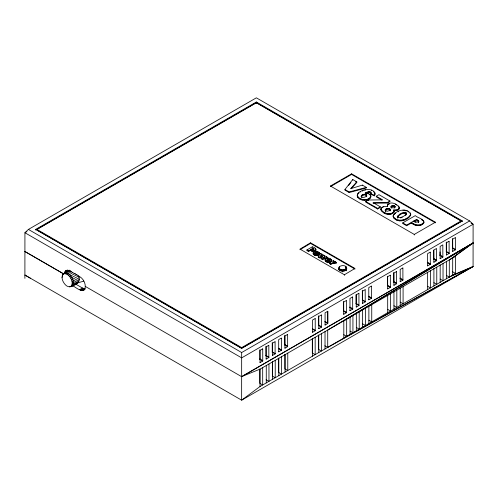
<?xml version="1.0" encoding="UTF-8"?>
<svg xmlns="http://www.w3.org/2000/svg" width="498" height="498" viewBox="0 0 498 498"><rect width="100%" height="100%" fill="white"/><g stroke="black" fill="none" stroke-linecap="round" stroke-linejoin="round"><path stroke-width="0.75" d="M64.858 272.039L67.772 270.358L67.554 271.068L64.64 272.748C64.983 270.047 68.344 269.543 70.193 271.086L79.58 276.546C83.241 278.668 85.606 283.02 85.258 287.259C84.199 295.133 74.843 286.475 72.216 285.46M319.311 252.953C313.416 260.193 310.036 246.498 319.311 252.953C320.214 256.769 311.792 255.972 313.578 252.71M341.634 271.223L341.659 269.835C332.745 266.629 348.525 262.259 346.583 269.717M340.694 270.999L340.75 269.617M387.444 205.132L387.419 206.334L387.444 205.132C391.963 198.005 407.24 210.841 393.8 210.548L393.8 209.926C395.717 210.15 398.537 209.982 399.278 207.84M339.891 270.638L339.966 269.275M339.275 270.177L339.368 268.82M339.275 267.93L339.368 266.642M338.883 269.636L338.989 268.298M338.696 269.717L338.864 267.731M410.701 215.254C409.543 207.012 395.151 209.577 393.096 216.25C395.387 224.007 409.406 221.068 410.757 214.072M387.419 205.711L387.668 206.39L383.665 206.427L381.02 208.438C380.789 213.941 390.824 216.58 394.024 212.173L393.8 209.926M394.024 212.173L394.117 210.766M69.676 286.842C72.826 286.263 72.503 282.142 71.544 279.87L78.535 275.954C81.299 281.096 76.431 284.981 71.824 286.331C69.782 287.29 67.392 286.742 65.804 285.192C63.638 283.157 62.144 280.324 62.026 277.324C61.964 273.24 66.676 271.958 69.427 270.165M436.584 260.703L433.901 262.253L433.87 250.021L436.559 248.471L436.584 260.703L433.721 259.047L433.702 250.121M442.859 257.086L440.17 258.636L440.139 246.404L442.828 244.854L442.859 257.086L439.989 255.43L439.983 251.92M380.889 209.907L381.02 208.438M313.79 249.797L312.862 249.056L308.579 251.534L306.911 250.569L306.911 249.946L312.283 246.846C319.374 248.396 314.089 252.984 310.571 249.759L310.571 250.382C311.661 252.1 317.145 251.789 315.439 249.317M423.779 222.338C420.91 226.515 414.728 225.202 411.292 222.438L411.292 223.054C414.728 225.818 420.91 227.132 423.779 222.955C424.377 218.516 417.529 218.087 415.282 215.634L402.745 222.874L402.745 223.496L406.636 225.743L411.964 222.668M423.779 222.955L423.873 221.753M327.242 259.863L326.956 260.541L329.576 261.873L329.576 262.49C326.371 263.753 322.928 258.692 327.584 258.294C332.826 257.105 332.552 265.602 327.242 260.485L327.242 259.863L330.23 261.593L331.506 260.205M325.182 260.641L325.262 259.589M370.724 197.469C371.707 194.257 367.767 192.726 365.171 192.956L368.308 191.724L370.026 191.792L370.973 192.62L370.406 194.102L374.297 195.851C377.391 186.825 359.737 188.369 357.383 194.581C356.307 201.41 371.278 202.742 370.767 195.533M346.446 270.308L346.415 267.731M370.842 193.635L370.973 192.62M374.297 195.851L375.044 193.05M391.055 206.707L391.696 205.867L393.121 205.506L394.553 205.867L395.169 206.695L394.516 207.535L393.115 207.903L391.739 207.56L391.055 206.707L391.055 207.33L391.21 206.265M311.661 249.753L311.661 249.131C312.52 250.307 314.966 249.181 312.862 248.44L308.579 250.911L306.911 249.946M393.096 216.25C396.645 222.998 407.339 220.265 410.701 214.632M418.637 221.517L418.189 222.506L418.799 221.081L416.627 219.357L406.636 225.121L402.745 222.874M397.46 217.265C400.51 218.771 405.235 215.97 406.561 213.281C403.803 210.971 397.678 214.333 397.292 217.595L397.46 217.881L397.286 216.655M385.259 209.951L385.402 211.108L385.259 209.951L386.112 208.874L388.888 208.438L390.108 209.148L390.021 210.872L390.108 209.148M385.259 210.573L385.483 209.384M329.738 259.601L329.72 260.659L329.116 259.894L327.958 260.074L327.958 259.452C328.574 258.898 330.541 259.489 329.427 260.305L329.427 260.921M406.561 213.281L406.586 214.221L406.561 213.897C403.803 211.538 398.624 214.999 397.292 217.595M70.735 286.512L71.824 286.331C76.138 281.781 70.318 271.703 64.223 273.172L62.711 274.772M326.9 260.908L327.242 260.485M361.517 195.353L361.218 196.592L361.517 195.353L363.303 194.313L366.086 194.537L366.596 194.998L366.721 196.168L366.596 194.998M361.218 195.969L361.355 196.548C362.83 198.098 365.8 197.339 366.721 195.546M325.262 260.211L325.381 259.377M357.265 195.702C359.587 200.289 367.748 201.285 370.724 196.847M314.935 253.227L314.985 253.476C318.16 255.02 317.506 250.475 314.935 253.227L314.935 253.849L315.993 253.052L317.481 253.333L317.481 252.71M317.525 253.569L317.375 253.843L317.375 253.221M380.889 209.291C383.167 213.455 390.7 215.746 394.024 211.55M341.659 269.835L344.529 269.617L346.284 268.298M356.792 181.87L350.592 188.705L362.401 185.107L366.335 187.373L366.335 187.995L349.142 192.545L344.94 190.124L344.94 189.501L352.746 179.529L356.792 181.87L356.792 182.486L351.109 188.754M348.612 185.43L350.909 182.498M322.692 256.974L319.585 257.889L318.253 257.117L318.253 256.495L320.706 253.414L322.144 254.248L322.144 254.87L320.774 256.202M318.253 257.117L319.069 256.09M62.2 275.898L63.371 273.962L69.241 270.57M322.144 254.248L320.32 256.022L323.563 255.063L324.908 255.841L323.277 257.74L326.358 256.682L327.796 257.51L327.796 258.132L322.467 259.551L321.142 258.779L321.142 258.163L322.692 256.352L319.585 257.267L318.253 256.495M321.142 258.779L321.913 257.877M323.681 257.883L324.908 256.464L324.908 255.841M63.52 274.018L65.338 272.823M62.026 277.324L62.648 276.645M370.406 194.102L370.842 193.012M64.578 273.695L65.804 273.819L70.535 270.7M30.633 278.351L24.9 275.039L241.642 400.174L473.075 266.561L473.1 224.249L469.608 220.944L256.358 97.826L28.417 229.422L24.925 232.734L24.9 278.351M65.804 273.819L67.124 274.379L71.276 271.665M391.21 206.888L393.121 206.122L394.553 206.489L395.169 207.317M67.124 274.379L68.444 275.338L72.664 272.68M385.483 210.007L387.979 208.973L390.108 209.77M390.021 210.256L387.544 211.258L385.402 210.492M361.517 195.969L364.331 194.768L366.596 195.621M452.663 257.945L473.075 242.98L241.642 376.6L260.006 369.149L455.533 256.289L455.533 273.458L260.006 386.523L241.642 400.174L241.667 352.54L469.608 220.944M327.715 347.43L327.715 330.056L473.075 242.98L449.302 259.931L449.302 277.1L473.075 266.561L327.715 347.43L324.845 345.774M68.444 275.338L69.676 276.639L75.266 273.296M343.801 320.849L473.075 242.98M344.392 274.759L354.962 268.447L310.534 242.8L299.964 249.106L344.392 274.759L344.392 275.375M299.964 249.728L310.534 243.422L310.534 242.8M26.942 231.564L24.925 232.734L241.667 357.869L473.1 224.249L471.083 223.085M35.663 230.045L35.663 229.422L256.358 102.003L462.362 220.944L462.362 221.56M36.335 229.653L256.358 102.625L461.69 221.174M36.952 229.422L256.358 102.75L461.073 220.944L461.073 221.56L241.667 348.239L36.952 230.045L36.952 229.422L241.667 347.616L461.073 220.944M65.587 270.931L66.751 270.258M65.176 271.429L67.51 270.084M69.676 276.639L70.735 278.183L77.028 274.547M79.07 277.76L72.054 281.588M79.25 279.471L72.229 283.213M79.07 280.972L72.054 284.638M70.71 286.674L78.535 282.161M79.543 289.705L82.456 288.025L85.376 288.915L82.469 290.602M80.303 290.122L83.216 288.442M81.049 290.415L83.963 288.734M81.778 290.577L84.691 288.89M83.104 290.49L84.268 289.817M330.442 186.015L351.582 173.814L435.414 222.214L435.414 222.836L351.582 174.437L330.442 186.638L330.442 186.015L414.274 234.421L435.414 222.214M373.052 203.24L387.425 203.066L389.934 201.622L389.934 200.999L387.425 202.443L373.052 202.618L380.341 206.832L380.341 207.454L377.652 209.004L365.75 202.138L365.75 201.516L368.352 200.015L382.582 199.847L376.289 196.212L376.289 196.835L381.954 200.103M376.289 196.212L378.966 194.668L389.934 200.999M365.75 201.516L377.652 208.388L380.341 206.832M334.009 262.452L334.009 261.83L335.347 261.817L336.194 262.496L336.194 263.118L334.668 263.461L333.355 263.093L330.853 264.394L329.352 263.523L329.352 262.907L333.249 260.659L334.644 261.462L334.563 262.371M334.009 261.83L334.644 261.462M329.352 262.907L330.853 263.772L334.04 262.421L334.668 262.844L334.668 263.461M418.799 221.081L418.799 221.703L416.627 219.973L413.832 221.591L413.832 220.969L415.83 222.015L418.189 221.89M462.362 220.944L241.667 348.357L35.663 229.422M262.726 348.793L260.037 350.349L260.068 362.581L262.751 361.025L262.726 349.005M268.82 345.295L266.137 346.845L266.162 359.077L268.852 357.527L268.82 345.5M275.095 341.672L272.406 343.222L272.437 355.454L275.12 353.904L275.095 341.877M281.364 338.055L278.675 339.605L278.706 351.837L281.389 350.287L281.364 338.26M287.632 334.432L284.943 335.982L284.974 348.214L287.657 346.664L287.632 334.644M315.215 318.508L312.532 320.058L312.557 332.291L315.246 330.74L315.215 318.714M321.484 314.885L318.801 316.442L318.826 328.674L321.515 327.118L321.484 315.097M327.759 311.269L325.07 312.819L325.101 325.051L327.784 323.501L327.759 311.269L327.784 323.084L324.92 321.434M346.384 300.512L343.701 302.062L343.726 314.294L346.415 312.744L346.384 300.717M352.652 296.895L349.97 298.445L349.994 310.677L352.684 309.127L352.652 297.101M358.921 293.272L356.238 294.822L356.263 307.054L358.952 305.504L358.921 293.478M365.196 289.655L362.507 291.206L362.538 303.438L365.221 301.888L365.196 289.861M371.464 286.033L368.775 287.583L368.806 299.815L371.489 298.265L371.464 286.238M390.345 275.133L387.656 276.683L387.687 288.915L390.37 287.365L390.345 275.338M396.613 271.516L393.924 273.066L393.955 285.298L396.638 283.748L396.613 271.721M402.882 267.893L400.193 269.443L400.224 281.675L402.913 280.125L402.882 268.098M430.291 252.094L427.601 253.644L427.633 265.876L430.316 264.326L430.291 252.299M449.096 241.231L446.407 242.781L446.438 255.013L449.128 253.463L449.096 241.437M455.365 237.614L452.682 239.165L452.707 251.397L455.396 249.847L455.365 237.82M473.1 243.074L241.667 376.687L85.276 286.394M313.242 249.635L313.721 249.367M365.171 193.573L368.943 192.278L370.481 192.614L370.973 193.243M327.958 260.074L328.655 259.869L328.655 259.253L327.958 259.452L329.427 260.305M77.682 282.951L76.568 283.294L83.782 281.071M321.142 258.163L322.467 258.929L327.796 257.51M344.94 189.501L349.142 191.929L366.335 187.373M334.668 262.844L336.194 262.496M71.544 285.765L72.677 285.541M325.182 260.018L327.155 261.662L329.576 261.873M340.974 270.775C342.879 271.46 347 271.055 346.546 268.31M370.406 193.479L374.297 195.235M311.661 249.131L312.52 249.579M355.634 181.82L356.792 182.486M455.396 249.43L452.526 247.774L452.526 248.191L455.396 249.847M449.128 253.052L446.301 251.422L446.301 251.832L449.128 253.463M442.859 256.669L439.989 255.013L439.989 255.43M436.584 260.292L433.721 258.636L433.721 259.047M434.486 259.134L436.777 260.46M452.707 271.827L455.533 273.458M427.452 262.253L430.509 264.083M427.452 262.67L430.316 264.326M446.438 275.444L449.302 277.1M440.17 279.067L443.033 280.723L443.033 263.554M433.901 282.683L436.765 284.339L436.765 267.171M427.633 286.306L430.496 287.962L430.496 270.794M400.043 278.058L402.913 279.714M400.043 278.469L402.913 280.125M396.638 283.331L393.775 281.675L393.775 282.092L396.638 283.748M390.37 286.954L387.506 285.298L387.506 285.709L390.37 287.365M310.534 243.422L354.962 269.069M333.716 261.55L334.644 262.085M400.224 302.13L403.087 303.78L403.087 286.618M393.955 305.747L396.819 307.403L396.819 290.234M368.626 296.198L371.489 297.854M368.626 296.609L371.489 298.265M387.687 309.364L390.55 311.02L390.55 293.851M365.221 301.471L362.357 299.815L362.357 300.232L365.221 301.888M358.952 305.093L356.089 303.438L356.089 303.848L358.952 305.504M349.82 307.054L352.908 308.835M349.82 307.471L352.684 309.127M368.875 320.226L371.745 321.882L371.745 304.714M346.639 312.458L343.545 310.677L343.545 311.088L346.415 312.744M362.606 323.843L365.47 325.499L365.47 308.33M356.338 327.466L359.201 329.122L359.201 311.953M350.069 331.083L352.933 332.739L352.933 315.57M324.92 321.845L327.784 323.501M343.801 334.706L346.664 336.362L346.664 319.193M321.515 326.707L318.652 325.051L318.652 325.468L321.515 327.118M312.377 328.674L315.246 330.323M312.377 329.085L315.246 330.74M287.657 346.253L284.794 344.597L284.794 345.008L287.657 346.664M278.525 348.214L281.389 349.87M278.525 348.631L281.389 350.287M275.12 353.493L272.257 351.837L272.257 352.248L275.12 353.904M268.852 357.11L265.988 355.454L265.988 355.871L268.852 357.527M262.751 360.614L259.888 358.958L259.888 359.375L262.751 361.025M28.417 229.422L241.667 352.54M266.094 379.694L268.957 381.35L268.957 363.976M24.925 251.552L63.837 274.024M24.9 251.459L63.819 273.981M75.13 283.773L82.456 288.025M345.562 267.326L346.166 267.781M340.19 270.426L339.206 269.443M314.985 254.092L315.215 253.681M336.194 263.118L335.969 262.191M410.757 214.694L410.24 212.839M70.735 278.183L71.544 279.87M393.8 210.548L394.117 211.389M331.506 260.821L331.394 259.775M423.873 222.369L423.723 221.156M370.854 196.81L370.462 194.923M319.349 253.936L319.118 252.598M375.1 194.382L374.677 192.34M346.284 267.165L346.39 268.472M345.911 266.642L346.004 267.93M345.911 268.82L346.054 270.856M345.307 269.275L345.388 270.638M344.529 269.617L344.585 270.999M343.614 269.835L343.645 271.223M452.508 238.486L452.526 248.191M446.276 242.065L446.301 251.832M393.75 272.387L393.775 282.092M387.481 276.539L387.506 285.709M362.332 290.29L362.357 300.232M356.064 294.679L356.089 303.848M343.527 301.39L343.545 311.088M318.627 315.763L318.652 325.468M284.769 335.241L284.794 345.008M272.232 342.549L272.257 352.248M265.963 346.166L265.988 355.871M259.863 349.671L259.888 359.375M452.707 250.98L452.707 251.397M452.707 257.647L452.663 275.114L473.075 266.561L343.801 338.011L343.801 320.525M446.438 254.603L446.438 255.013M446.438 261.263L446.438 278.756M440.17 258.219L440.17 258.636M440.17 264.886L440.17 282.372M433.901 261.842L433.901 262.253M433.901 268.503L433.901 285.995M427.633 265.459L427.633 265.876M427.633 272.12L427.633 289.612M423.449 222.905L423.449 223.527M423.312 220.558L423.312 221.18M422.883 223.459L422.883 224.081M422.646 219.96L422.646 220.583M422.074 224L422.074 224.623M421.725 219.357L421.725 219.973M421.109 224.48L421.109 225.096M420.1 224.81L420.1 225.432M419.048 225.003L419.048 225.625M418.538 220.577L418.538 221.199M417.965 225.052L417.965 225.675M417.729 219.992L417.729 220.614M416.851 224.953L416.851 225.575M416.627 219.357L416.627 219.973M415.83 222.015L415.83 222.631M415.724 224.685L415.724 225.308M414.778 221.517L414.778 222.139M414.573 224.256L414.573 224.878M414.274 234.421L414.274 235.037M413.408 223.658L413.408 224.281M410.62 213.474L410.62 214.09M410.514 215.148L410.514 215.765M409.698 216.163L409.698 216.786M408.478 211.457L408.478 212.08M408.528 217.14L408.528 217.763M407.152 210.797L407.152 211.42M407.121 218.056L407.121 218.678M406.636 225.121L406.636 225.743M406.38 212.988L406.38 213.611M406.449 213.959L406.449 214.576M406.1 214.37L406.1 214.993M406.038 212.727L406.038 213.349M405.82 210.337L405.82 210.959M405.584 212.528L405.584 213.15M405.497 214.875L405.497 215.491M405.459 218.933L405.459 219.556M405.073 212.422L405.073 213.044M404.519 212.422L404.519 213.038M404.476 210.081L404.476 210.698M403.915 212.515L403.915 213.132M403.878 219.593L403.878 220.216M403.125 210.019L403.125 210.642M402.372 213.069L402.372 213.686M402.384 220.041L402.384 220.664M401.992 216.966L401.992 217.589M400.977 220.272L400.977 220.894M400.828 217.483L400.828 218.099M400.28 214.165L400.28 214.787M400.224 281.264L400.224 281.675M400.224 287.944L400.224 305.436M399.601 220.278L399.601 220.9M399.259 207.243L399.278 208.463M398.998 206.608L398.998 207.23M399.079 208.388L399.079 209.011M398.668 208.886L398.668 209.502M398.568 211.258L398.568 211.874M398.45 205.948L398.45 206.564M398.375 215.391L398.375 216.008M398.213 220.048L398.213 220.67M398.051 209.328L398.051 209.951M397.784 215.883L397.784 216.506M397.784 217.514L397.784 218.13M397.435 216.3L397.435 216.916M397.111 209.733L397.111 210.355M396.819 219.587L396.819 220.209M396.501 204.547L396.501 205.164M395.991 209.969L395.991 210.586M395.549 204.049L395.549 204.672M395.505 213.001L395.505 213.623M395.412 218.89L395.412 219.512M395.02 206.253L395.02 206.875M394.989 210.013L394.989 210.629M394.553 205.867L394.553 206.489M394.516 207.535L394.516 208.158M394.428 213.841L394.428 214.464M394.111 217.993L394.111 218.61M393.955 284.881L393.955 285.298M393.955 291.567L393.955 309.059M393.874 205.593L393.874 206.216M393.657 214.638L393.239 215.964L393.239 215.348M393.551 212.254L393.551 212.876M393.364 217.122L393.364 217.744M393.121 205.506L393.121 206.122M392.748 212.864L392.748 213.486M392.368 205.593L392.368 206.216M391.739 207.56L391.739 208.183M391.727 213.331L391.727 213.947M391.696 205.867L391.696 206.489M391.229 207.156L391.229 207.772M390.557 213.63L390.557 214.252M389.623 208.712L389.623 209.334M389.467 203.477L389.467 204.099M389.349 213.773L389.349 214.389M388.888 208.438L388.888 209.054M388.627 203.856L388.627 204.479M388.235 213.748L388.235 214.37M387.979 208.357L387.979 208.973M387.849 204.454L387.849 205.076M387.687 288.504L387.687 288.915M387.687 295.183L387.687 312.676M387.425 202.443L387.425 203.066M387.145 213.561L387.145 214.184M387.014 208.494L387.014 209.116M386.112 208.874L386.112 209.496M386.012 213.219L386.012 213.841M385.888 210.922L385.888 211.538M384.892 212.752L384.892 213.374M383.809 212.192L383.809 212.808M383.665 206.427L383.665 207.044M382.514 206.938L382.514 207.56M382.165 211.108L382.165 211.725M381.58 207.641L381.58 208.257M381.231 210.162L381.231 210.779M377.652 208.388L377.652 209.004M374.851 194.488L374.851 195.104M373.911 191.599L373.911 192.222M371.359 190.143L371.359 190.765M370.842 192.284L370.842 192.907M370.481 191.991L370.481 192.614M370.369 197.476L370.369 198.092M370.026 191.792L370.026 192.415M369.946 194.369L369.946 194.986M369.784 198.061L369.784 198.683M369.516 191.68L369.516 192.303M368.943 191.662L368.943 192.278M368.974 198.609L368.974 199.231M368.806 299.404L368.806 299.815M368.875 306.046L368.875 323.538M368.308 191.724L368.308 192.346M368.327 193.436L368.327 194.052M368.352 200.015L368.352 200.638M367.642 199.212L367.642 199.829M367.393 193.156L367.393 193.778M367.045 192.11L367.045 192.732M366.354 193L366.354 193.622M366.397 196.15L366.397 196.772M366.123 199.58L366.123 200.202M366.086 194.537L366.086 195.16M365.588 189.564L365.588 190.18M365.283 194.232L365.283 194.855M364.524 199.698L364.524 200.314M364.331 194.145L364.331 194.768M364.013 189.956L364.013 190.578M363.303 194.313L363.303 194.936M362.949 199.536L362.949 200.159M362.606 309.663L362.606 327.155M362.538 303.021L362.538 303.438M362.401 185.107L362.401 185.723M362.388 190.585L362.388 191.207M362.295 194.755L362.295 195.372M361.897 197.027L361.897 197.65M361.355 196.548L361.355 197.171M361.38 199.088L361.38 199.71M360.714 191.45L360.714 192.072M359.817 198.335L359.817 198.957M358.797 192.751L358.797 193.373M358.28 197.264L358.28 197.887M358.13 193.38L358.13 194.002M357.776 196.741L357.776 197.364M357.67 193.99L357.383 195.204L357.383 194.581M357.44 196.224L357.44 196.847M357.247 195.154L357.265 196.318M356.263 306.644L356.263 307.054M356.338 313.286L356.338 330.772M352.746 179.529L352.746 180.151M351.582 173.814L351.582 174.437M350.069 316.902L350.069 334.395M349.994 310.26L349.994 310.677M349.142 191.929L349.142 192.545M343.726 313.883L343.726 314.294M342.636 269.91L342.636 271.995M335.347 261.817L335.347 262.434M334.992 261.743L334.992 262.365M334.363 262.539L334.363 263.156M334.04 262.421L334.04 263.044M333.666 262.415L333.666 263.037M333.355 262.477L333.355 263.093M333.249 260.659L333.249 261.276M333 262.595L333 263.218M332.16 263.019L332.16 263.635M331.394 260.628L331.394 261.245M331.238 259.564L331.238 260.18L331.008 259.34M331.251 260.84L331.251 261.462M331.033 261.052L331.033 261.674M330.853 263.772L330.853 264.394M330.323 258.867L330.323 259.489M330.398 261.494L330.398 262.116M330.23 261.593L330.23 262.209M329.813 259.813L329.813 260.429M329.508 259.414L329.508 260.037M329.116 259.271L329.116 259.894M328.711 258.306L328.711 258.929M328.705 261.948L328.705 262.564M328.325 259.315L328.325 259.931M328.3 261.936L328.3 262.552M328.145 258.263L328.145 258.885M327.921 261.886L327.921 262.508M327.584 258.294L327.584 258.91M327.547 261.799L327.547 262.421M327.454 260.865L327.454 261.487M327.211 260.759L327.211 261.375M327.155 261.662L327.155 262.284M327.055 258.387L327.055 259.01M326.993 260.087L326.993 260.703M326.956 260.541L326.956 261.157M326.358 256.682L326.358 257.304M326.302 261.245L326.302 261.867M326.084 258.779L325.555 259.788L325.555 259.165M325.667 260.815L325.667 261.431M325.3 260.417L325.3 261.039M325.101 324.64L325.101 325.051M325.026 331.606L325.026 348.98M323.563 255.063L323.563 255.686M322.467 258.929L322.467 259.551M321.44 333.672L321.44 351.053L318.577 349.397L318.577 335.042M320.706 253.414L320.706 254.036M319.585 257.267L319.585 257.889M319.274 253.607L319.274 254.223M319.1 253.874L319.1 254.497M318.838 254.129L318.838 254.752M318.826 328.257L318.826 328.674M318.77 252.243L318.77 252.866L318.266 251.907M318.757 335.229L318.757 352.603M318.483 254.372L318.483 254.988M318.023 254.596L318.023 255.219M317.743 251.646L317.743 252.268M317.519 254.758L317.519 255.374M317.257 252.511L317.257 253.133M316.989 254.852L316.989 255.468M316.896 252.374L316.896 252.996M316.641 251.341L316.641 251.963M316.467 252.343L316.467 252.965M316.46 253.75L316.46 254.366M316.417 254.876L316.417 255.499M316.062 251.303L316.062 251.92M315.993 252.436L315.993 253.052M315.987 253.843L315.987 254.466M315.9 249.212L315.925 250.338M315.782 249.959L315.782 250.581M315.844 254.833L315.844 255.455M315.726 248.956L315.726 249.579M315.539 250.195L315.539 250.818M315.489 251.328L315.489 251.944M315.489 252.66L315.489 253.283M315.57 253.812L315.57 254.434M315.278 254.715L315.278 255.337M315.197 250.432L315.197 251.048M315.172 337.295L315.172 354.669L312.308 353.014L312.308 338.659M315.091 252.953L315.091 253.575M315.047 248.44L315.047 249.056M314.954 251.422L314.954 252.038M314.78 250.631L314.78 251.253M314.73 254.522L314.73 255.144M314.456 251.577L314.456 252.2M314.35 250.78L314.35 251.397M314.194 254.254L314.194 254.876M313.995 251.801L313.995 252.424M313.896 250.861L313.896 251.478M313.79 249.181L313.721 249.984M313.777 253.98L313.777 254.603M313.435 250.88L313.435 251.502M313.466 253.7L313.466 254.316M313.335 248.714L313.335 249.33M313.304 252.405L313.304 253.021M313.261 253.407L313.261 254.024M313.161 252.741L313.155 253.725M312.956 250.836L312.956 251.459M312.47 250.724L312.47 251.341M312.557 331.88L312.557 332.291M312.489 338.845L312.489 356.219M312.283 246.846L312.283 247.462M312.065 249.367L312.065 249.984M311.978 250.538L311.978 251.16M311.48 250.282L311.48 250.905M308.579 250.911L308.579 251.534M287.769 353.119L287.769 370.493L284.9 368.837L284.9 354.483M285.08 354.669L285.08 372.043M284.974 347.803L284.974 348.214M281.501 356.736L281.501 374.11L278.631 372.454L278.631 358.106M278.812 358.286L278.812 375.66M278.706 351.426L278.706 351.837M275.226 360.359L275.226 377.733L272.362 376.077L272.362 361.722M272.543 361.909L272.543 379.283M272.437 355.043L272.437 355.454M266.274 365.526L266.274 382.9M266.162 358.66L266.162 359.077M262.689 367.599L262.689 384.973L259.825 383.317L259.825 368.962M260.068 362.164L260.068 362.581M260.006 369.149L260.006 386.523M256.358 102.003L256.358 102.625M256.358 102.75L256.358 103.372M241.667 347.616L241.667 348.239M313.678 248.963L312.862 248.44L312.862 249.056L313.678 249.585L313.678 248.963"/></g></svg>
